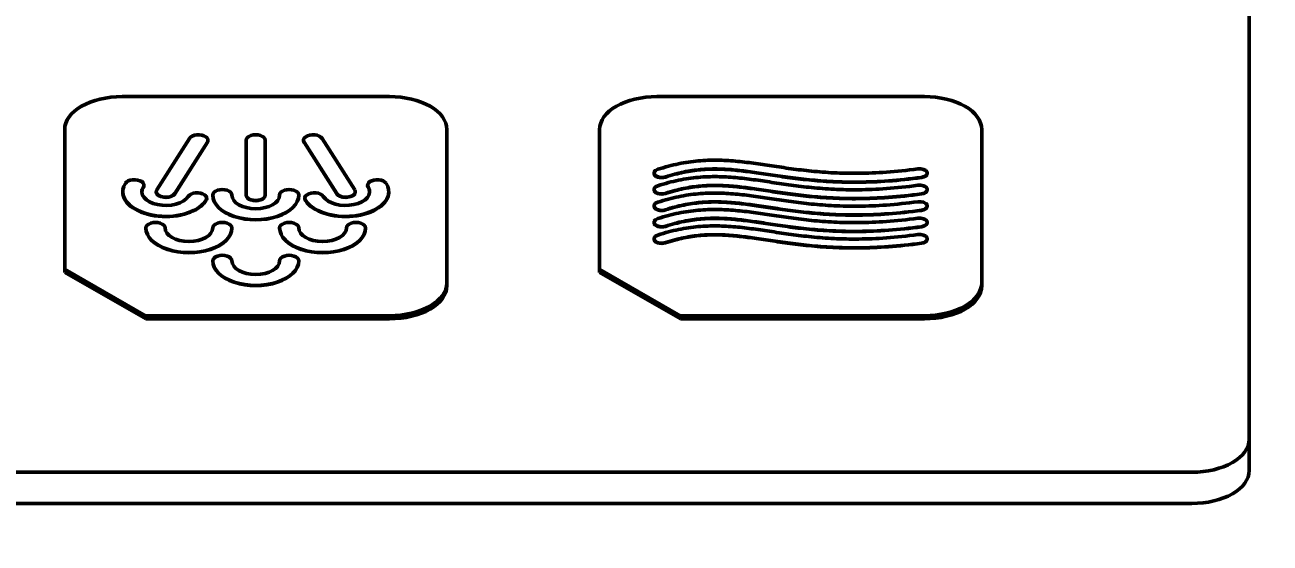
# Model space of a CAD drawing. Header units: inches. Extents: x 3110 to 5380, y 935 to 5515.
# Drawn here: x 4279.94 to 4321.66, y 4598.84 to 4616.21 of the extents above; entities that cross this region are included whole.
import ezdxf

# ---------------------------------------------------------------- set-up
doc = ezdxf.new("R2010")
doc.units = ezdxf.units.IN
doc.header["$MEASUREMENT"] = 0
for name, color, linetype, lineweight in [('AM_0', 7, 'Continuous', 30), ('AM_5', 92, 'Continuous', 15), ('Visibile (ISO)', 7, 'Continuous', 50)]:
    doc.layers.add(name, color=color, linetype=linetype, lineweight=lineweight)
doc.styles.get("Standard").update_dxf_attribs({"font": 'ROMANS.SHX'})
doc.dimstyles.new('AM_ANSI$0', dxfattribs={"dimtxt": 0.12, "dimasz": 0.12, "dimexe": 0.1, "dimexo": 0.05, "dimgap": 0.06, "dimtad": 0, "dimtih": 1, "dimtoh": 1, "dimdec": 4, "dimzin": 7, "dimdsep": 46, "dimtxsty": 'Standard', "dimcen": 0, "dimclrd": 256, "dimclre": 256, "dimclrt": 140, "dimadec": 0, "dimazin": 2, "dimtp": 0.1, "dimtm": 0.1, "dimtfac": 0.71, "dimtdec": 4, "dimtofl": 0, "dimtmove": 0, "dimatfit": 3, "dimfxl": 1, "dimtolj": 1, "dimtzin": 7, "dimlwd": -1, "dimlwe": -1, "dimarcsym": 1})

# ---------------------------------------------------------------- blocks, each defined once
blk = doc.blocks.new('_ClosedBlank')
at = {"layer": 'AM_0', "color": 0, "lineweight": -2}
for p, q in [((-1, 0.16667), (0, 0)), ((-1, 0.16667), (-1, -0.16667)), ((0, 0), (-1, -0.16667))]:
    blk.add_line(p, q, dxfattribs=at)
blk = doc.blocks.new('*D36')
at = {"layer": 'AM_5', "linetype": 'ByBlock', "transparency": 16777216}
for p, q in [((3542.385, 4667.906), (3542.385, 2583.338)), ((5318.273, 4667.906), (5318.273, 2583.338)), ((3612.385, 2583.438), (4171.995, 2583.438)), ((5248.273, 2583.438), (4688.662, 2583.438))]:
    blk.add_line(p, q, dxfattribs=at)
at = {"layer": 'Defpoints', "color": 0, "transparency": 16777216}
for p in [(3542.385, 4667.956), (5318.273, 4667.956), (5318.273, 2583.438)]:
    blk.add_point(p, dxfattribs=at)
at = {"layer": 'AM_5', "transparency": 16777216, "xscale": 70, "yscale": 70, "zscale": 70, "rotation": 180}
blk.add_blockref('_ClosedBlank', (3542.385, 2583.438), dxfattribs=at)
at = {"layer": 'AM_5', "transparency": 16777216, "xscale": 70, "yscale": 70, "zscale": 70}
blk.add_blockref('_ClosedBlank', (5318.273, 2583.438), dxfattribs=at)
at = {"layer": 'AM_5', "color": 140, "transparency": 16777216, "insert": (4430.329, 2583.438), "char_height": 70, "attachment_point": 5}
blk.add_mtext('\\A1;200 MAX', dxfattribs=at)
blk = doc.blocks.new('*D38')
at = {"layer": 'AM_5', "linetype": 'ByBlock', "transparency": 16777216}
for p, q in [((4430.279, 5357.941), (3215.665, 5357.941)), ((3215.765, 5287.941), (3215.765, 4635.077)), ((3215.765, 3852.212), (3215.765, 4505.077)), ((4214.285, 3782.212), (3215.665, 3782.212))]:
    blk.add_line(p, q, dxfattribs=at)
at = {"layer": 'Defpoints', "color": 0, "transparency": 16777216}
for p in [(3215.765, 5357.941), (4430.329, 5357.941), (4214.335, 3782.212)]:
    blk.add_point(p, dxfattribs=at)
at = {"layer": 'AM_5', "transparency": 16777216, "xscale": 70, "yscale": 70, "zscale": 70}
for p, rotation in [((3215.765, 5357.941), 90), ((3215.765, 3782.212), 270)]:
    blk.add_blockref('_ClosedBlank', p, dxfattribs=dict(at, rotation=rotation))
at = {"layer": 'AM_5', "color": 140, "transparency": 16777216, "insert": (3215.765, 4570.077), "char_height": 70, "attachment_point": 5}
blk.add_mtext('\\A1;1576', dxfattribs=at)

msp = doc.modelspace()

# ---------------------------------------------------------------- linework, layer by layer
at = {"layer": 'Visibile (ISO)'}
for p, q in [((4320.95674, 4638.29537), (4320.95674, 4602.32066)), ((4283.19674, 4613.80527), (4292.15674, 4613.80527)), ((4301.11674, 4613.80527), (4310.07674, 4613.80527)), ((4281.27674, 4608.02091), (4281.27674, 4612.704)), ((4294.07674, 4612.704), (4294.07674, 4607.56475)), ((4299.19674, 4608.02091), (4299.19674, 4612.704)), ((4311.99674, 4612.704), (4311.99674, 4607.56475)), ((4284.36158, 4610.68017), (4285.45604, 4612.40493)), ((4286.05745, 4612.27938), (4284.96298, 4610.55462)), ((4286.05745, 4612.27413), (4284.96298, 4610.54938)), ((4286.07674, 4612.33691), (4286.07674, 4612.34215)), ((4287.35674, 4610.50671), (4287.35674, 4612.34215)), ((4287.99674, 4612.34215), (4287.99674, 4610.50671)), ((4289.27674, 4612.33691), (4289.27674, 4612.34215)), ((4290.39051, 4610.55462), (4289.29604, 4612.27938)), ((4290.39051, 4610.54938), (4289.29604, 4612.27413)), ((4289.89745, 4612.40493), (4290.99191, 4610.68017)), ((4301.02074, 4611.23564), (4301.02074, 4611.24089)), ((4310.17274, 4611.23564), (4310.17274, 4611.24089)), ((4283.22228, 4610.61216), (4283.22228, 4610.6174)), ((4283.92982, 4610.83187), (4283.92982, 4610.83711)), ((4284.34228, 4610.61216), (4284.34228, 4610.6174)), ((4286.23674, 4610.50147), (4286.23674, 4610.50671)), ((4287.35674, 4610.50147), (4287.35674, 4610.50671)), ((4287.99674, 4610.50147), (4287.99674, 4610.50671)), ((4289.11674, 4610.50147), (4289.11674, 4610.50671)), ((4291.01121, 4610.61216), (4291.01121, 4610.6174)), ((4291.42366, 4610.83187), (4291.42366, 4610.83711)), ((4292.13121, 4610.61216), (4292.13121, 4610.6174)), ((4301.02074, 4610.68501), (4301.02074, 4610.69025)), ((4310.17274, 4610.68501), (4310.17274, 4610.69025)), ((4286.03474, 4610.39244), (4286.03474, 4610.39768)), ((4289.31875, 4610.39244), (4289.31875, 4610.39768)), ((4301.02074, 4610.13438), (4301.02074, 4610.13962)), ((4310.17274, 4610.13438), (4310.17274, 4610.13962)), ((4283.99674, 4609.4002), (4283.99674, 4609.40544)), ((4286.87674, 4609.4002), (4286.87674, 4609.40544)), ((4288.47674, 4609.4002), (4288.47674, 4609.40544)), ((4291.35674, 4609.4002), (4291.35674, 4609.40544)), ((4301.02074, 4609.58374), (4301.02074, 4609.58899)), ((4310.17274, 4609.58374), (4310.17274, 4609.58899)), ((4301.02074, 4609.03311), (4301.02074, 4609.03835)), ((4310.17274, 4609.03311), (4310.17274, 4609.03835)), ((4281.27674, 4607.91606), (4281.27674, 4608.02091)), ((4283.99203, 4606.46349), (4281.27674, 4608.02091)), ((4286.23674, 4608.29893), (4286.23674, 4608.30417)), ((4289.11674, 4608.29893), (4289.11674, 4608.30417)), ((4299.19674, 4607.91606), (4299.19674, 4608.02091)), ((4301.91203, 4606.46349), (4299.19674, 4608.02091)), ((4283.99203, 4606.35864), (4281.27674, 4607.91606)), ((4294.07674, 4607.4599), (4294.07674, 4607.56475)), ((4301.91203, 4606.35864), (4299.19674, 4607.91606)), ((4311.99674, 4607.4599), (4311.99674, 4607.56475)), ((4292.15674, 4606.46349), (4283.99203, 4606.46349)), ((4283.99203, 4606.35864), (4283.99203, 4606.46349)), ((4292.15674, 4606.35864), (4283.99203, 4606.35864)), ((4310.07674, 4606.46349), (4301.91203, 4606.46349)), ((4301.91203, 4606.35864), (4301.91203, 4606.46349)), ((4310.07674, 4606.35864), (4301.91203, 4606.35864)), ((4320.95674, 4601.27214), (4320.95674, 4602.32066)), ((4319.03674, 4601.21939), (4256.31674, 4601.21939)), ((4256.31674, 4600.17088), (4319.03674, 4600.17088))]:
    msp.add_line(p, q, dxfattribs=at)
for centre, major_axis, start_param, end_param in [((4283.19674, 4612.704), (-1.92, 0), 4.71238898, 6.28318531), ((4292.15674, 4612.704), (1.92, 0), 0, 1.57079633), ((4301.11674, 4612.704), (-1.92, 0), 4.71238898, 6.28318531), ((4310.07674, 4612.704), (1.92, 0), 0, 1.57079633), ((4285.75674, 4612.34215), (-0.32, 0), 2.7925268, 5.93411946), ((4289.59674, 4612.34215), (-0.32, 0), 3.4906585, 6.63225116), ((4285.75674, 4612.33691), (0.32, 0), 5.93411946, 6.28318531), ((4287.67674, 4612.34215), (-0.32, 0), 3.14159265, 6.28318531), ((4289.59674, 4612.33691), (-0.32, 0), 0, 0.34906585), ((4301.27674, 4611.24089), (-0.256, 0), 5.23008885, 8.3716815), ((4309.91674, 4611.24089), (0.256, 0), 4.94466959, 8.08626224), ((4284.66228, 4610.6174), (1.44, 0), 2.7925268, 5.93411946), ((4283.60982, 4610.83711), (-0.32, 0), 2.7925268, 5.93411946), ((4290.69121, 4610.6174), (1.44, 0), 3.4906585, 6.63225116), ((4291.74366, 4610.83711), (-0.32, 0), 3.4906585, 6.63225116), ((4301.27674, 4611.23564), (-0.256, 0), 0, 2.08849619), ((4309.91674, 4611.23564), (0.256, 0), 4.94466959, 6.28318531), ((4284.66228, 4610.61216), (1.44, 0), 3.14159265, 5.93411946), ((4284.66228, 4610.6174), (-0.8, 0), 5.93411946, 9.07571211), ((4284.66228, 4610.61216), (-0.8, 0), 5.93411946, 6.27747268), ((4283.60982, 4610.83187), (0.32, 0), 5.93411946, 6.28318531), ((4284.66228, 4610.6174), (0.32, 0), 2.7925268, 5.93411946), ((4284.66228, 4610.61216), (0.32, 0), 3.14159265, 5.93411946), ((4285.71474, 4610.39768), (-0.32, 0), 2.7925268, 5.93411946), ((4286.55674, 4610.50671), (-0.32, 0), 3.14159265, 6.28318531), ((4287.67674, 4610.50671), (1.44, 0), 3.14159265, 6.28318531), ((4287.67674, 4610.50147), (1.44, 0), 3.14159265, 6.28318531), ((4287.67674, 4610.50671), (-0.8, 0), 0, 3.14159265), ((4287.67674, 4610.50671), (0.32, 0), 3.14159265, 6.28318531), ((4287.67674, 4610.50147), (0.32, 0), 3.14159265, 6.28318531), ((4288.79674, 4610.50671), (-0.32, 0), 3.14159265, 6.28318531), ((4289.63875, 4610.39768), (-0.32, 0), 3.4906585, 6.63225116), ((4290.69121, 4610.61216), (1.44, 0), 3.4906585, 6.28318531), ((4290.69121, 4610.6174), (-0.8, 0), 0.34906585, 3.4906585), ((4290.69121, 4610.6174), (0.32, 0), 3.4906585, 6.63225116), ((4290.69121, 4610.61216), (0.32, 0), 3.4906585, 6.28318531), ((4291.74366, 4610.83187), (-0.32, 0), 0, 0.34906585), ((4290.69121, 4610.61216), (0.8, 0), 0.00571262, 0.34906585), ((4301.27674, 4610.69025), (-0.256, 0), 5.23008885, 8.3716815), ((4301.27674, 4610.68501), (-0.256, 0), 0, 2.08849619), ((4309.91674, 4610.69025), (0.256, 0), 4.94466959, 8.08626224), ((4309.91674, 4610.68501), (0.256, 0), 4.94466959, 6.28318531), ((4285.71474, 4610.39244), (0.32, 0), 5.93411946, 6.28318531), ((4289.63875, 4610.39244), (-0.32, 0), 0, 0.34906585), ((4301.27674, 4610.13962), (-0.256, 0), 5.23008885, 8.3716815), ((4301.27674, 4610.13438), (-0.256, 0), 0, 2.08849619), ((4309.91674, 4610.13962), (0.256, 0), 4.94466959, 8.08626224), ((4309.91674, 4610.13438), (0.256, 0), 4.94466959, 6.28318531), ((4301.27674, 4609.58899), (-0.256, 0), 5.23008885, 8.3716815), ((4309.91674, 4609.58899), (0.256, 0), 4.94466959, 8.08626224), ((4284.31674, 4609.40544), (-0.32, 0), 3.14159265, 6.28318531), ((4285.43674, 4609.40544), (1.44, 0), 3.14159265, 6.28318531), ((4285.43674, 4609.4002), (1.44, 0), 3.14159265, 6.28318531), ((4285.43674, 4609.40544), (-0.8, 0), 0, 3.14159265), ((4286.55674, 4609.40544), (-0.32, 0), 3.14159265, 6.28318531), ((4288.79674, 4609.40544), (-0.32, 0), 3.14159265, 6.28318531), ((4289.91674, 4609.40544), (1.44, 0), 3.14159265, 6.28318531), ((4289.91674, 4609.4002), (1.44, 0), 3.14159265, 6.28318531), ((4289.91674, 4609.40544), (-0.8, 0), 0, 3.14159265), ((4291.03674, 4609.40544), (-0.32, 0), 3.14159265, 6.28318531), ((4301.27674, 4609.58374), (-0.256, 0), 0, 2.08849619), ((4309.91674, 4609.58374), (0.256, 0), 4.94466959, 6.28318531), ((4301.27674, 4609.03835), (-0.256, 0), 5.23008885, 8.3716815), ((4301.27674, 4609.03311), (-0.256, 0), 0, 2.08849619), ((4309.91674, 4609.03835), (0.256, 0), 4.94466959, 8.08626224), ((4309.91674, 4609.03311), (0.256, 0), 4.94466959, 6.28318531), ((4286.55674, 4608.30417), (-0.32, 0), 3.14159265, 6.28318531), ((4288.79674, 4608.30417), (-0.32, 0), 3.14159265, 6.28318531), ((4287.67674, 4608.30417), (1.44, 0), 3.14159265, 6.28318531), ((4287.67674, 4608.29893), (1.44, 0), 3.14159265, 6.28318531), ((4287.67674, 4608.30417), (-0.8, 0), 0, 3.14159265), ((4292.15674, 4607.56475), (1.92, 0), 4.71238898, 6.28318531), ((4310.07674, 4607.56475), (1.92, 0), 4.71238898, 6.28318531), ((4292.15674, 4607.4599), (1.92, 0), 4.71238898, 6.28318531), ((4310.07674, 4607.4599), (1.92, 0), 4.71238898, 6.28318531), ((4319.03674, 4602.32066), (1.92, 0), 4.71238898, 6.28318531), ((4319.03674, 4601.27214), (1.92, 0), 4.71238898, 6.28318531)]:
    msp.add_ellipse(centre, major_axis=major_axis, ratio=0.57357644, start_param=start_param, end_param=end_param, dxfattribs=at)
for points in [[(4301.15005, 4611.36848), (4301.38723, 4611.44596), (4301.84701, 4611.5676), (4302.39525, 4611.64646), (4302.92732, 4611.6792), (4303.34098, 4611.6728), (4303.84887, 4611.63566), (4304.25147, 4611.58743), (4304.76036, 4611.51489), (4305.17649, 4611.45108), (4305.71898, 4611.3737), (4306.17523, 4611.31734), (4306.78455, 4611.2629), (4307.30779, 4611.23575), (4308.01815, 4611.23157), (4308.79068, 4611.26192), (4309.48712, 4611.33348), (4309.85781, 4611.38378)], [(4309.97567, 4611.09799), (4309.58802, 4611.0454), (4308.85569, 4610.97002), (4308.0361, 4610.93774), (4307.28027, 4610.94218), (4306.72351, 4610.9711), (4306.07955, 4611.02867), (4305.60277, 4611.08764), (4305.04647, 4611.16703), (4304.62981, 4611.23092), (4304.13601, 4611.30128), (4303.75932, 4611.34619), (4303.3022, 4611.37946), (4302.94335, 4611.38474), (4302.4897, 4611.35674), (4302.02238, 4611.28976), (4301.61711, 4611.18309), (4301.40343, 4611.11329)], [(4309.97567, 4611.09275), (4309.58802, 4611.04015), (4308.85569, 4610.96478), (4308.0361, 4610.9325), (4307.28027, 4610.93694), (4306.72351, 4610.96585), (4306.07955, 4611.02343), (4305.60277, 4611.0824), (4305.04647, 4611.16179), (4304.62981, 4611.22567), (4304.13601, 4611.29604), (4303.75932, 4611.34095), (4303.3022, 4611.37422), (4302.94335, 4611.3795), (4302.4897, 4611.3515), (4302.02238, 4611.28452), (4301.61711, 4611.17785), (4301.40343, 4611.10805)], [(4301.15005, 4610.81785), (4301.38723, 4610.89532), (4301.84701, 4611.01696), (4302.39525, 4611.09583), (4302.92732, 4611.12856), (4303.34098, 4611.12216), (4303.84887, 4611.08503), (4304.25147, 4611.0368), (4304.76036, 4610.96426), (4305.17649, 4610.90045), (4305.71898, 4610.82306), (4306.17523, 4610.7667), (4306.78455, 4610.71226), (4307.30779, 4610.68511), (4308.01815, 4610.68094), (4308.79068, 4610.71128), (4309.48712, 4610.78285), (4309.85781, 4610.83314)], [(4301.15005, 4610.26721), (4301.38723, 4610.34469), (4301.84701, 4610.46633), (4302.39525, 4610.5452), (4302.92732, 4610.57793), (4303.34098, 4610.57153), (4303.84887, 4610.53439), (4304.25147, 4610.48616), (4304.76036, 4610.41362), (4305.17649, 4610.34981), (4305.71898, 4610.27243), (4306.17523, 4610.21607), (4306.78455, 4610.16163), (4307.30779, 4610.13448), (4308.01815, 4610.1303), (4308.79068, 4610.16065), (4309.48712, 4610.23222), (4309.85781, 4610.28251)], [(4309.97567, 4610.54736), (4309.58802, 4610.49476), (4308.85569, 4610.41939), (4308.0361, 4610.38711), (4307.28027, 4610.39154), (4306.72351, 4610.42046), (4306.07955, 4610.47804), (4305.60277, 4610.53701), (4305.04647, 4610.6164), (4304.62981, 4610.68028), (4304.13601, 4610.75065), (4303.75932, 4610.79556), (4303.3022, 4610.82883), (4302.94335, 4610.83411), (4302.4897, 4610.80611), (4302.02238, 4610.73913), (4301.61711, 4610.63246), (4301.40343, 4610.56266)], [(4309.97567, 4610.54212), (4309.58802, 4610.48952), (4308.85569, 4610.41414), (4308.0361, 4610.38186), (4307.28027, 4610.3863), (4306.72351, 4610.41522), (4306.07955, 4610.47279), (4305.60277, 4610.53177), (4305.04647, 4610.61116), (4304.62981, 4610.67504), (4304.13601, 4610.7454), (4303.75932, 4610.79032), (4303.3022, 4610.82358), (4302.94335, 4610.82887), (4302.4897, 4610.80087), (4302.02238, 4610.73389), (4301.61711, 4610.62722), (4301.40343, 4610.55742)], [(4309.97567, 4609.99673), (4309.58802, 4609.94413), (4308.85569, 4609.86875), (4308.0361, 4609.83647), (4307.28027, 4609.84091), (4306.72351, 4609.86983), (4306.07955, 4609.9274), (4305.60277, 4609.98638), (4305.04647, 4610.06577), (4304.62981, 4610.12965), (4304.13601, 4610.20001), (4303.75932, 4610.24493), (4303.3022, 4610.27819), (4302.94335, 4610.28348), (4302.4897, 4610.25548), (4302.02238, 4610.1885), (4301.61711, 4610.08183), (4301.40343, 4610.01202)], [(4309.97567, 4609.99148), (4309.58802, 4609.93889), (4308.85569, 4609.86351), (4308.0361, 4609.83123), (4307.28027, 4609.83567), (4306.72351, 4609.86459), (4306.07955, 4609.92216), (4305.60277, 4609.98113), (4305.04647, 4610.06053), (4304.62981, 4610.12441), (4304.13601, 4610.19477), (4303.75932, 4610.23968), (4303.3022, 4610.27295), (4302.94335, 4610.27823), (4302.4897, 4610.25024), (4302.02238, 4610.18325), (4301.61711, 4610.07658), (4301.40343, 4610.00678)], [(4301.15005, 4609.71658), (4301.38723, 4609.79406), (4301.84701, 4609.9157), (4302.39525, 4609.99456), (4302.92732, 4610.0273), (4303.34098, 4610.0209), (4303.84887, 4609.98376), (4304.25147, 4609.93553), (4304.76036, 4609.86299), (4305.17649, 4609.79918), (4305.71898, 4609.7218), (4306.17523, 4609.66544), (4306.78455, 4609.611), (4307.30779, 4609.58385), (4308.01815, 4609.57967), (4308.79068, 4609.61002), (4309.48712, 4609.68158), (4309.85781, 4609.73188)], [(4309.97567, 4609.44609), (4309.58802, 4609.3935), (4308.85569, 4609.31812), (4308.0361, 4609.28584), (4307.28027, 4609.29028), (4306.72351, 4609.3192), (4306.07955, 4609.37677), (4305.60277, 4609.43574), (4305.04647, 4609.51513), (4304.62981, 4609.57902), (4304.13601, 4609.64938), (4303.75932, 4609.69429), (4303.3022, 4609.72756), (4302.94335, 4609.73284), (4302.4897, 4609.70484), (4302.02238, 4609.63786), (4301.61711, 4609.53119), (4301.40343, 4609.46139)], [(4309.97567, 4609.44085), (4309.58802, 4609.38825), (4308.85569, 4609.31288), (4308.0361, 4609.2806), (4307.28027, 4609.28504), (4306.72351, 4609.31395), (4306.07955, 4609.37153), (4305.60277, 4609.4305), (4305.04647, 4609.50989), (4304.62981, 4609.57377), (4304.13601, 4609.64414), (4303.75932, 4609.68905), (4303.3022, 4609.72232), (4302.94335, 4609.7276), (4302.4897, 4609.6996), (4302.02238, 4609.63262), (4301.61711, 4609.52595), (4301.40343, 4609.45615)], [(4301.15005, 4609.16595), (4301.38723, 4609.24342), (4301.84701, 4609.36506), (4302.39525, 4609.44393), (4302.92732, 4609.47666), (4303.34098, 4609.47026), (4303.84887, 4609.43313), (4304.25147, 4609.3849), (4304.76036, 4609.31236), (4305.17649, 4609.24855), (4305.71898, 4609.17116), (4306.17523, 4609.1148), (4306.78455, 4609.06036), (4307.30779, 4609.03321), (4308.01815, 4609.02904), (4308.79068, 4609.05938), (4309.48712, 4609.13095), (4309.85781, 4609.18124)], [(4309.97567, 4608.89546), (4309.58802, 4608.84286), (4308.85569, 4608.76749), (4308.0361, 4608.73521), (4307.28027, 4608.73964), (4306.72351, 4608.76856), (4306.07955, 4608.82614), (4305.60277, 4608.88511), (4305.04647, 4608.9645), (4304.62981, 4609.02838), (4304.13601, 4609.09875), (4303.75932, 4609.14366), (4303.3022, 4609.17693), (4302.94335, 4609.18221), (4302.4897, 4609.15421), (4302.02238, 4609.08723), (4301.61711, 4608.98056), (4301.40343, 4608.91076)], [(4309.97567, 4608.89022), (4309.58802, 4608.83762), (4308.85569, 4608.76224), (4308.0361, 4608.72996), (4307.28027, 4608.7344), (4306.72351, 4608.76332), (4306.07955, 4608.82089), (4305.60277, 4608.87987), (4305.04647, 4608.95926), (4304.62981, 4609.02314), (4304.13601, 4609.0935), (4303.75932, 4609.13842), (4303.3022, 4609.17168), (4302.94335, 4609.17697), (4302.4897, 4609.14897), (4302.02238, 4609.08199), (4301.61711, 4608.97532), (4301.40343, 4608.90552)]]:
    msp.add_open_spline(points, degree=3, knots=[0, 0, 0, 0, 0.08333333, 0.16666667, 0.20833333, 0.29166667, 0.33333333, 0.41666667, 0.45833333, 0.54166667, 0.58333333, 0.66666667, 0.70833333, 0.79166667, 0.83333333, 0.91666667, 1, 1, 1, 1], dxfattribs=at)

# ---------------------------------------------------------------- dimensions: what is measured, and where the dimension line sits
at = {"layer": 'AM_5'}
dim = msp.add_linear_dim(base=(3215.7652, 5357.94088), p1=(4214.33462, 3782.21214), p2=(4430.32859, 5357.94088), angle=90, dimstyle='AM_ANSI$0', override={"dimtxt": 70, "dimasz": 70, "dimgap": 30, "dimdec": 0, "dimblk1": 'ClosedBlank', "dimblk2": 'ClosedBlank', "dimsah": 1}, dxfattribs=at)
dim.commit()
dim.dimension.update_dxf_attribs({"geometry": '*D38', "text_midpoint": (3215.7652, 4570.07651)})
dim = msp.add_linear_dim(base=(5318.27253, 2583.43801), p1=(3542.38465, 4667.95646), p2=(5318.27253, 4667.95646), angle=0, text='200 MAX', dimstyle='AM_ANSI$0', override={"dimtxt": 70, "dimasz": 70, "dimgap": 30, "dimblk1": 'ClosedBlank', "dimblk2": 'ClosedBlank', "dimsah": 1}, dxfattribs=at)
dim.commit()
dim.dimension.update_dxf_attribs({"geometry": '*D36', "text_midpoint": (4430.32859, 2583.43801)})

doc.saveas('drawing.dxf')
